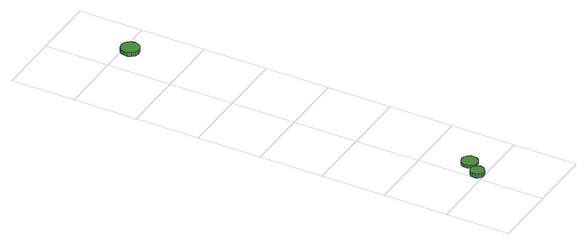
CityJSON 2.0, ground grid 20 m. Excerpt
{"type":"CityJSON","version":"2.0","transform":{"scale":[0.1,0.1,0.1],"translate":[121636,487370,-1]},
"CityObjects":{
"tree1":{"type":"SolitaryVegetationObject","attributes":{"function":"something"},"geometry":[{"type":"MultiSurface","lod":"1","boundaries":[[[0,1,2,3,4,5,6,7,8,9,10,11,12,13,14]],[[15,16,17,18,19,20,21,22,23,24,25,26,27,28,29]],[[0,29,28,1]],[[1,28,27,2]],[[2,27,26,3]],[[3,26,25,4]],[[4,25,24,5]],[[5,24,23,6]],[[6,23,22,7]],[[7,22,21,8]],[[8,21,20,9]],[[9,20,19,10]],[[10,19,18,11]],[[11,18,17,12]],[[12,17,16,13]],[[13,16,15,14]],[[14,15,29,0]]]}]},
"tree2":{"type":"SolitaryVegetationObject","attributes":{"function":"something"},"geometry":[{"type":"MultiSurface","lod":"1","boundaries":[[[30,31,32,33,34,35,36,37,38,39,40,41,42,43,44]],[[45,46,47,48,49,50,51,52,53,54,55,56,57,58,59]],[[30,59,58,31]],[[31,58,57,32]],[[32,57,56,33]],[[33,56,55,34]],[[34,55,54,35]],[[35,54,53,36]],[[36,53,52,37]],[[37,52,51,38]],[[38,51,50,39]],[[39,50,49,40]],[[40,49,48,41]],[[41,48,47,42]],[[42,47,46,43]],[[43,46,45,44]],[[44,45,59,30]]]}]},
"tree3":{"type":"SolitaryVegetationObject","attributes":{"function":"something"},"geometry":[{"type":"MultiSurface","lod":"1","boundaries":[[[60,61,62,63,64,65,66,67,68,69,70,71,72,73,74]],[[75,76,77,78,79,80,81,82,83,84,85,86,87,88,89]],[[60,89,88,61]],[[61,88,87,62]],[[62,87,86,63]],[[63,86,85,64]],[[64,85,84,65]],[[65,84,83,66]],[[66,83,82,67]],[[67,82,81,68]],[[68,81,80,69]],[[69,80,79,70]],[[70,79,78,71]],[[71,78,77,72]],[[72,77,76,73]],[[73,76,75,74]],[[74,75,89,60]]]}]}
},
"vertices":[
[45,23,21],[43,31,21],[38,38,21],[30,43,21],[21,44,21],[13,41,21],[6,35,21],[3,27,21],[3,18,21],[6,10,21],[13,4,21],[21,1,21],[30,2,21],[38,7,21],[43,14,21],[43,14,8],[38,7,8],[30,2,8],[21,1,8],[13,4,8],[6,10,8],[3,18,8],[3,27,8],[6,35,8],[13,41,8],[21,44,8],[30,43,8],[38,38,8],[43,31,8],[45,23,8],
[83,67,18],[81,77,18],[75,85,18],[66,90,18],[56,91,18],[46,88,18],[38,81,18],[34,72,18],[34,62,18],[38,52,18],[46,45,18],[56,42,18],[66,43,18],[75,48,18],[81,57,18],[81,57,8],[75,48,8],[66,43,8],[56,42,8],[46,45,8],[38,52,8],[34,62,8],[34,72,8],[38,81,8],[46,88,8],[56,91,8],[66,90,8],[75,85,8],[81,77,8],[83,67,8],
[119,1178,24],[116,1190,24],[109,1199,24],[99,1205,24],[87,1206,24],[76,1203,24],[68,1195,24],[63,1184,24],[63,1172,24],[68,1162,24],[76,1154,24],[87,1150,24],[99,1151,24],[109,1157,24],[116,1167,24],[116,1167,11],[109,1157,11],[99,1151,11],[87,1150,11],[76,1154,11],[68,1162,11],[63,1172,11],[63,1184,11],[68,1195,11],[76,1203,11],[87,1206,11],[99,1205,11],[109,1199,11],[116,1190,11],[119,1178,11]
]}
